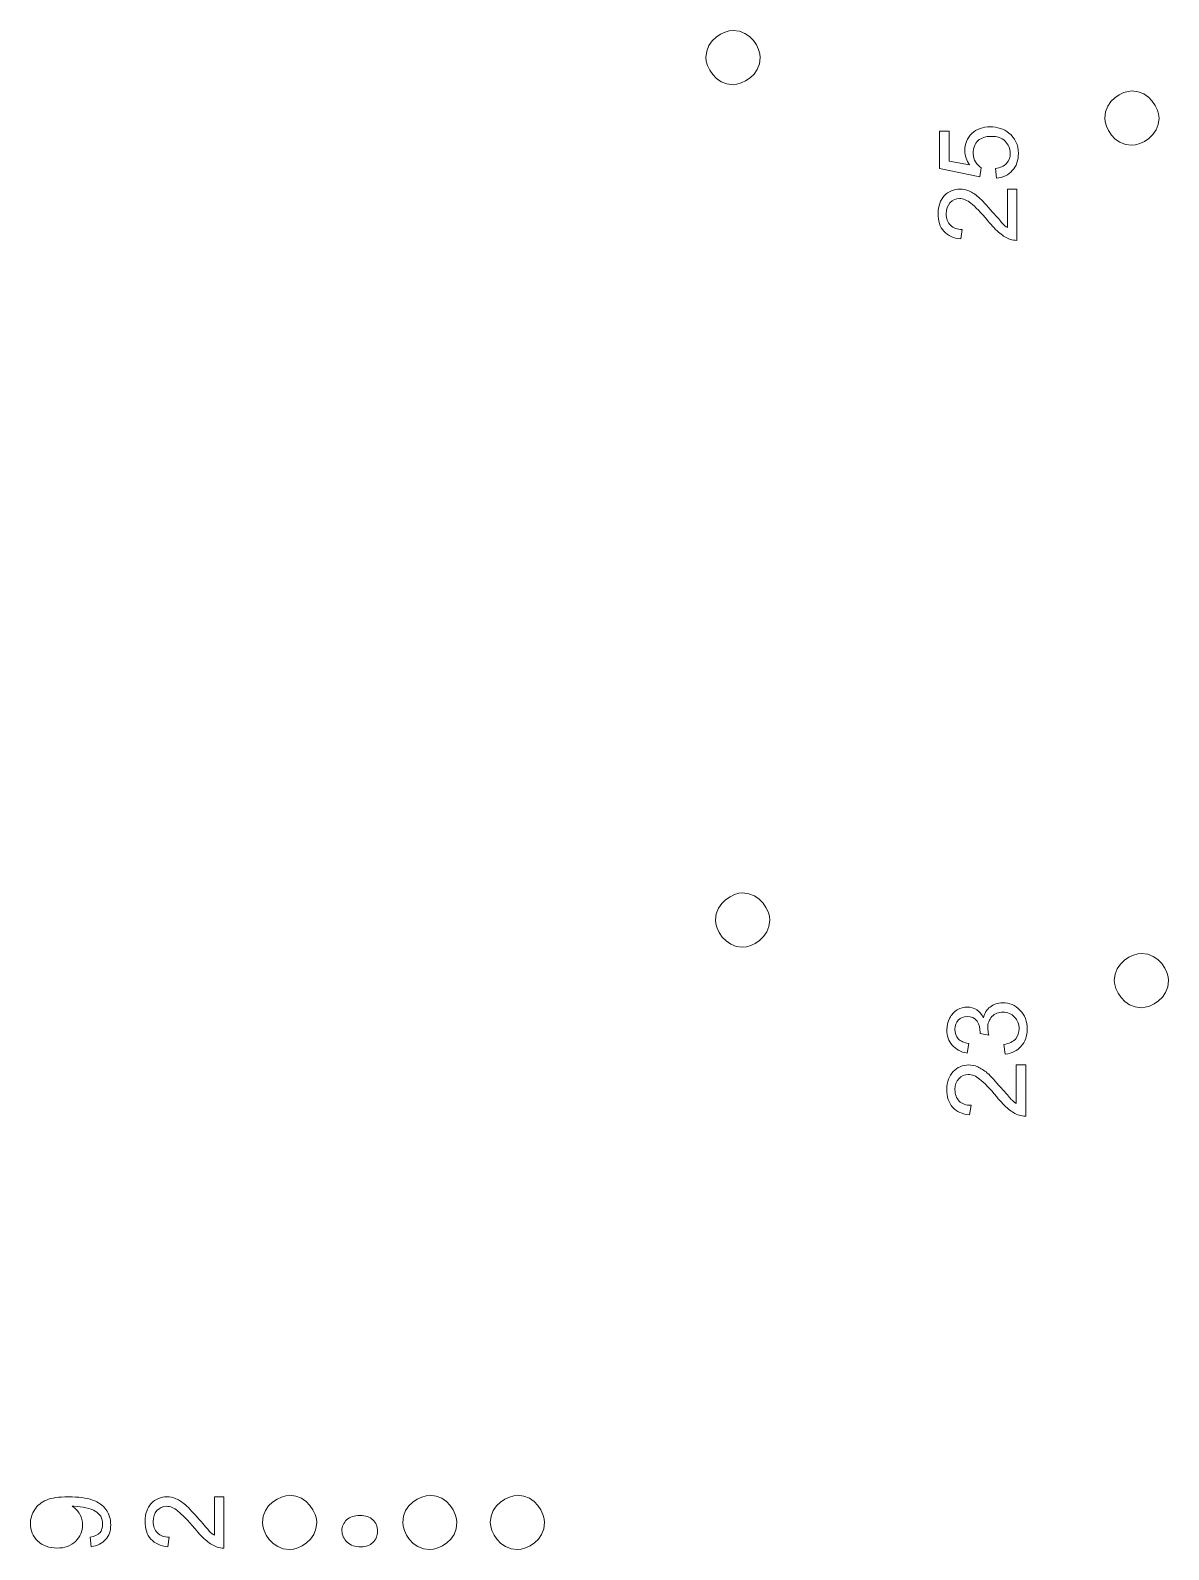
# Model space of a CAD drawing. Header units: centimetres. Extents: x -155 to -3, y 92 to 166.
# Drawn here: x -154.7 to -141.71, y 92.34 to 109.68 of the extents above; entities that cross this region are included whole.
import ezdxf

# ---------------------------------------------------------------- set-up
doc = ezdxf.new("R2010")
doc.units = ezdxf.units.CM
doc.header["$MEASUREMENT"] = 0
doc.layers.add('layer 1', color=7, linetype='Continuous')
doc.layers.add('layer 2', color=7, linetype='Continuous')

msp = doc.modelspace()

# ---------------------------------------------------------------- linework, layer by layer
at = {"layer": 'layer 1', "color": 250, "lineweight": 9}
for points, knots in [([(-146.67983, 109.68196), (-146.47317, 109.68196), (-146.36983, 109.47529), (-146.36983, 109.37196), (-146.36983, 109.16529), (-146.5765, 109.06196), (-146.67983, 109.06196), (-146.8865, 109.06196), (-146.98983, 109.26863), (-146.98983, 109.37196), (-146.98983, 109.57863), (-146.78317, 109.68196), (-146.67983, 109.68196)], [0, 0, 0, 0, 0.25, 0.25, 0.25, 0.5, 0.5, 0.5, 0.75, 0.75, 0.75, 1, 1, 1, 1]), ([(-142.12887, 108.99082), (-141.92221, 108.99082), (-141.81887, 108.78415), (-141.81887, 108.68082), (-141.81887, 108.47415), (-142.02554, 108.37082), (-142.12887, 108.37082), (-142.33554, 108.37082), (-142.43887, 108.57749), (-142.43887, 108.68082), (-142.43887, 108.88749), (-142.23221, 108.99082), (-142.12887, 108.99082)], [0, 0, 0, 0, 0.25, 0.25, 0.25, 0.5, 0.5, 0.5, 0.75, 0.75, 0.75, 1, 1, 1, 1]), ([(-143.49443, 108.08179), (-143.5378, 108.03299), (-143.59744, 108.00046), (-143.67334, 107.99504), (-143.67334, 107.99504), (-143.68419, 108.10348), (-143.68419, 108.10348), (-143.62997, 108.11432), (-143.5866, 108.13058), (-143.55949, 108.16311), (-143.52696, 108.19564), (-143.51612, 108.2336), (-143.51612, 108.27697), (-143.51612, 108.33661), (-143.5378, 108.37998), (-143.57575, 108.41793), (-143.61371, 108.45589), (-143.66792, 108.47215), (-143.73298, 108.47215), (-143.79804, 108.47215), (-143.84684, 108.45589), (-143.88479, 108.42336), (-143.92274, 108.3854), (-143.93901, 108.34203), (-143.93901, 108.27697), (-143.93901, 108.23902), (-143.92816, 108.20649), (-143.9119, 108.17938), (-143.89563, 108.15227), (-143.87395, 108.13058), (-143.84684, 108.11432), (-143.84684, 108.11432), (-143.8631, 108.01131), (-143.8631, 108.01131), (-143.8631, 108.01131), (-144.32395, 108.10348), (-144.32395, 108.10348), (-144.32395, 108.10348), (-144.32395, 108.53179), (-144.32395, 108.53179), (-144.32395, 108.53179), (-144.21551, 108.53179), (-144.21551, 108.53179), (-144.21551, 108.53179), (-144.21551, 108.19022), (-144.21551, 108.19022), (-144.21551, 108.19022), (-143.98238, 108.14685), (-143.98238, 108.14685), (-144.01491, 108.19564), (-144.0366, 108.24986), (-144.0366, 108.3095), (-144.0366, 108.3854), (-144.00949, 108.45046), (-143.95527, 108.50468), (-143.90105, 108.55348), (-143.83057, 108.58058), (-143.74383, 108.58058), (-143.6625, 108.58058), (-143.59202, 108.5589), (-143.53238, 108.5101), (-143.4619, 108.45589), (-143.42395, 108.37456), (-143.42395, 108.27697), (-143.42395, 108.20107), (-143.44563, 108.13058), (-143.49443, 108.08179)], [0, 0, 0, 0, 0.04545455, 0.04545455, 0.04545455, 0.09090909, 0.09090909, 0.09090909, 0.13636364, 0.13636364, 0.13636364, 0.18181818, 0.18181818, 0.18181818, 0.22727273, 0.22727273, 0.22727273, 0.27272727, 0.27272727, 0.27272727, 0.31818182, 0.31818182, 0.31818182, 0.36363636, 0.36363636, 0.36363636, 0.40909091, 0.40909091, 0.40909091, 0.45454545, 0.45454545, 0.45454545, 0.5, 0.5, 0.5, 0.54545455, 0.54545455, 0.54545455, 0.59090909, 0.59090909, 0.59090909, 0.63636364, 0.63636364, 0.63636364, 0.68181818, 0.68181818, 0.68181818, 0.72727273, 0.72727273, 0.72727273, 0.77272727, 0.77272727, 0.77272727, 0.81818182, 0.81818182, 0.81818182, 0.86363636, 0.86363636, 0.86363636, 0.90909091, 0.90909091, 0.90909091, 0.95454545, 0.95454545, 0.95454545, 1, 1, 1, 1]), ([(-143.54865, 107.43119), (-143.54865, 107.43119), (-143.54865, 107.87034), (-143.54865, 107.87034), (-143.54865, 107.87034), (-143.44021, 107.87034), (-143.44021, 107.87034), (-143.44021, 107.87034), (-143.44021, 107.2848), (-143.44021, 107.2848), (-143.46732, 107.2848), (-143.49443, 107.29022), (-143.51612, 107.29564), (-143.55949, 107.31191), (-143.59744, 107.3336), (-143.63539, 107.36613), (-143.67877, 107.39866), (-143.72214, 107.44745), (-143.77093, 107.50709), (-143.85226, 107.60468), (-143.91732, 107.66974), (-143.96612, 107.70769), (-144.00949, 107.74564), (-144.05286, 107.76191), (-144.09624, 107.76191), (-144.13961, 107.76191), (-144.17214, 107.74564), (-144.20467, 107.71311), (-144.23178, 107.68058), (-144.24804, 107.64263), (-144.24804, 107.58842), (-144.24804, 107.5342), (-144.23178, 107.49083), (-144.19925, 107.4583), (-144.16672, 107.42577), (-144.12334, 107.4095), (-144.06371, 107.4095), (-144.06371, 107.4095), (-144.07997, 107.30107), (-144.07997, 107.30107), (-144.16672, 107.30649), (-144.22636, 107.33902), (-144.27515, 107.38781), (-144.31852, 107.43661), (-144.34021, 107.50709), (-144.34021, 107.59384), (-144.34021, 107.67516), (-144.3131, 107.74564), (-144.26973, 107.79444), (-144.22093, 107.84324), (-144.1613, 107.87034), (-144.09081, 107.87034), (-144.05828, 107.87034), (-144.02033, 107.86492), (-143.9878, 107.84866), (-143.94985, 107.83239), (-143.91732, 107.81071), (-143.87937, 107.77818), (-143.83599, 107.74022), (-143.7872, 107.68601), (-143.72214, 107.6101), (-143.6625, 107.54504), (-143.62455, 107.50167), (-143.60828, 107.47998), (-143.5866, 107.4583), (-143.57033, 107.44203), (-143.54865, 107.43119)], [0, 0, 0, 0, 0.04545455, 0.04545455, 0.04545455, 0.09090909, 0.09090909, 0.09090909, 0.13636364, 0.13636364, 0.13636364, 0.18181818, 0.18181818, 0.18181818, 0.22727273, 0.22727273, 0.22727273, 0.27272727, 0.27272727, 0.27272727, 0.31818182, 0.31818182, 0.31818182, 0.36363636, 0.36363636, 0.36363636, 0.40909091, 0.40909091, 0.40909091, 0.45454545, 0.45454545, 0.45454545, 0.5, 0.5, 0.5, 0.54545455, 0.54545455, 0.54545455, 0.59090909, 0.59090909, 0.59090909, 0.63636364, 0.63636364, 0.63636364, 0.68181818, 0.68181818, 0.68181818, 0.72727273, 0.72727273, 0.72727273, 0.77272727, 0.77272727, 0.77272727, 0.81818182, 0.81818182, 0.81818182, 0.86363636, 0.86363636, 0.86363636, 0.90909091, 0.90909091, 0.90909091, 0.95454545, 0.95454545, 0.95454545, 1, 1, 1, 1]), ([(-153.84172, 92.45167), (-153.87968, 92.4083), (-153.93389, 92.38119), (-154.00438, 92.37035), (-154.00438, 92.37035), (-154.01522, 92.47878), (-154.01522, 92.47878), (-153.96642, 92.48962), (-153.92847, 92.50589), (-153.90679, 92.52758), (-153.8851, 92.55468), (-153.87426, 92.58722), (-153.87426, 92.62517), (-153.87426, 92.6577), (-153.87968, 92.69023), (-153.89594, 92.71734), (-153.91221, 92.73902), (-153.93389, 92.76071), (-153.961, 92.77697), (-153.98269, 92.79324), (-154.02064, 92.80408), (-154.06401, 92.81493), (-154.10739, 92.82577), (-154.15076, 92.83119), (-154.19956, 92.83119), (-154.19956, 92.83119), (-154.2104, 92.83119), (-154.22124, 92.83119), (-154.18329, 92.8095), (-154.15618, 92.77697), (-154.1345, 92.73902), (-154.11281, 92.70107), (-154.10197, 92.66312), (-154.10197, 92.61975), (-154.10197, 92.54384), (-154.12907, 92.4842), (-154.18329, 92.42999), (-154.23751, 92.38119), (-154.30799, 92.35408), (-154.39474, 92.35408), (-154.48691, 92.35408), (-154.55739, 92.38119), (-154.61703, 92.43541), (-154.67124, 92.48962), (-154.69835, 92.55468), (-154.69835, 92.63601), (-154.69835, 92.69023), (-154.68209, 92.74444), (-154.64956, 92.79324), (-154.61703, 92.84203), (-154.57365, 92.87999), (-154.51401, 92.90167), (-154.4598, 92.92878), (-154.37305, 92.93962), (-154.26462, 92.93962), (-154.15076, 92.93962), (-154.05859, 92.92878), (-153.98811, 92.90167), (-153.92305, 92.87999), (-153.86883, 92.84203), (-153.8363, 92.79324), (-153.79835, 92.74444), (-153.78209, 92.68481), (-153.78209, 92.61975), (-153.78209, 92.54926), (-153.79835, 92.49505), (-153.84172, 92.45167)], [0, 0, 0, 0, 0.04545455, 0.04545455, 0.04545455, 0.09090909, 0.09090909, 0.09090909, 0.13636364, 0.13636364, 0.13636364, 0.18181818, 0.18181818, 0.18181818, 0.22727273, 0.22727273, 0.22727273, 0.27272727, 0.27272727, 0.27272727, 0.31818182, 0.31818182, 0.31818182, 0.36363636, 0.36363636, 0.36363636, 0.40909091, 0.40909091, 0.40909091, 0.45454545, 0.45454545, 0.45454545, 0.5, 0.5, 0.5, 0.54545455, 0.54545455, 0.54545455, 0.59090909, 0.59090909, 0.59090909, 0.63636364, 0.63636364, 0.63636364, 0.68181818, 0.68181818, 0.68181818, 0.72727273, 0.72727273, 0.72727273, 0.77272727, 0.77272727, 0.77272727, 0.81818182, 0.81818182, 0.81818182, 0.86363636, 0.86363636, 0.86363636, 0.90909091, 0.90909091, 0.90909091, 0.95454545, 0.95454545, 0.95454545, 1, 1, 1, 1]), ([(-152.59866, 92.50047), (-152.59866, 92.50047), (-152.59866, 92.93962), (-152.59866, 92.93962), (-152.59866, 92.93962), (-152.49022, 92.93962), (-152.49022, 92.93962), (-152.49022, 92.93962), (-152.49022, 92.35408), (-152.49022, 92.35408), (-152.51733, 92.35408), (-152.54444, 92.3595), (-152.56613, 92.36492), (-152.6095, 92.38119), (-152.64745, 92.40288), (-152.6854, 92.43541), (-152.72878, 92.46794), (-152.77215, 92.51673), (-152.82094, 92.57637), (-152.90227, 92.67396), (-152.96733, 92.73902), (-153.01613, 92.77697), (-153.0595, 92.81492), (-153.10287, 92.83119), (-153.14625, 92.83119), (-153.18962, 92.83119), (-153.22215, 92.81492), (-153.25468, 92.78239), (-153.28179, 92.74986), (-153.29805, 92.71191), (-153.29805, 92.6577), (-153.29805, 92.60348), (-153.28179, 92.56011), (-153.24926, 92.52758), (-153.21673, 92.49505), (-153.17335, 92.47878), (-153.11372, 92.47878), (-153.11372, 92.47878), (-153.12998, 92.37035), (-153.12998, 92.37035), (-153.21673, 92.37577), (-153.27637, 92.4083), (-153.32516, 92.45709), (-153.36853, 92.50589), (-153.39022, 92.57637), (-153.39022, 92.66312), (-153.39022, 92.74444), (-153.36311, 92.81492), (-153.31974, 92.86372), (-153.27094, 92.91252), (-153.21131, 92.93962), (-153.14082, 92.93962), (-153.10829, 92.93962), (-153.07034, 92.9342), (-153.03781, 92.91794), (-152.99986, 92.90167), (-152.96733, 92.87999), (-152.92938, 92.84746), (-152.886, 92.8095), (-152.83721, 92.75529), (-152.77215, 92.67938), (-152.71251, 92.61432), (-152.67456, 92.57095), (-152.65829, 92.54926), (-152.63661, 92.52758), (-152.62034, 92.51131), (-152.59866, 92.50047)], [0, 0, 0, 0, 0.04545455, 0.04545455, 0.04545455, 0.09090909, 0.09090909, 0.09090909, 0.13636364, 0.13636364, 0.13636364, 0.18181818, 0.18181818, 0.18181818, 0.22727273, 0.22727273, 0.22727273, 0.27272727, 0.27272727, 0.27272727, 0.31818182, 0.31818182, 0.31818182, 0.36363636, 0.36363636, 0.36363636, 0.40909091, 0.40909091, 0.40909091, 0.45454545, 0.45454545, 0.45454545, 0.5, 0.5, 0.5, 0.54545455, 0.54545455, 0.54545455, 0.59090909, 0.59090909, 0.59090909, 0.63636364, 0.63636364, 0.63636364, 0.68181818, 0.68181818, 0.68181818, 0.72727273, 0.72727273, 0.72727273, 0.77272727, 0.77272727, 0.77272727, 0.81818182, 0.81818182, 0.81818182, 0.86363636, 0.86363636, 0.86363636, 0.90909091, 0.90909091, 0.90909091, 0.95454545, 0.95454545, 0.95454545, 1, 1, 1, 1]), ([(-151.74022, 92.95685), (-151.53356, 92.95685), (-151.43022, 92.75018), (-151.43022, 92.64685), (-151.43022, 92.44018), (-151.63689, 92.33685), (-151.74022, 92.33685), (-151.94689, 92.33685), (-152.05022, 92.54352), (-152.05022, 92.64685), (-152.05022, 92.85352), (-151.84356, 92.95685), (-151.74022, 92.95685)], [0, 0, 0, 0, 0.25, 0.25, 0.25, 0.5, 0.5, 0.5, 0.75, 0.75, 0.75, 1, 1, 1, 1]), ([(-150.14022, 92.95685), (-149.93356, 92.95685), (-149.83022, 92.75018), (-149.83022, 92.64685), (-149.83022, 92.44018), (-150.03689, 92.33685), (-150.14022, 92.33685), (-150.34689, 92.33685), (-150.45022, 92.54352), (-150.45022, 92.64685), (-150.45022, 92.85352), (-150.24356, 92.95685), (-150.14022, 92.95685)], [0, 0, 0, 0, 0.25, 0.25, 0.25, 0.5, 0.5, 0.5, 0.75, 0.75, 0.75, 1, 1, 1, 1]), ([(-149.14022, 92.95685), (-148.93355, 92.95685), (-148.83022, 92.75018), (-148.83022, 92.64685), (-148.83022, 92.44018), (-149.03689, 92.33685), (-149.14022, 92.33685), (-149.34689, 92.33685), (-149.45022, 92.54352), (-149.45022, 92.64685), (-149.45022, 92.85352), (-149.24355, 92.95685), (-149.14022, 92.95685)], [0, 0, 0, 0, 0.25, 0.25, 0.25, 0.5, 0.5, 0.5, 0.75, 0.75, 0.75, 1, 1, 1, 1]), ([(-150.79112, 92.67697), (-150.82365, 92.7095), (-150.87245, 92.72577), (-150.93751, 92.72577), (-151.00257, 92.72577), (-151.05136, 92.7095), (-151.08932, 92.67697), (-151.12185, 92.64444), (-151.14353, 92.60107), (-151.14353, 92.55227), (-151.14353, 92.50348), (-151.12185, 92.4601), (-151.08389, 92.42215), (-151.04594, 92.3842), (-150.99173, 92.36794), (-150.92667, 92.36794), (-150.87245, 92.36794), (-150.82365, 92.3842), (-150.79112, 92.41673), (-150.75317, 92.45468), (-150.73691, 92.49806), (-150.73691, 92.54685), (-150.73691, 92.60107), (-150.75317, 92.64444), (-150.79112, 92.67697)], [0, 0, 0, 0, 0.125, 0.125, 0.125, 0.25, 0.25, 0.25, 0.375, 0.375, 0.375, 0.5, 0.5, 0.5, 0.625, 0.625, 0.625, 0.75, 0.75, 0.75, 0.875, 0.875, 0.875, 1, 1, 1, 1])]:
    msp.add_open_spline(points, degree=3, knots=knots, dxfattribs=at)
at = {"layer": 'layer 2', "color": 250, "lineweight": 9}
for points, knots in [([(-146.57078, 99.83474), (-146.36412, 99.83474), (-146.26078, 99.62808), (-146.26078, 99.52474), (-146.26078, 99.31808), (-146.46745, 99.21474), (-146.57078, 99.21474), (-146.77745, 99.21474), (-146.88078, 99.42141), (-146.88078, 99.52474), (-146.88078, 99.73141), (-146.67412, 99.83474), (-146.57078, 99.83474)], [0, 0, 0, 0, 0.25, 0.25, 0.25, 0.5, 0.5, 0.5, 0.75, 0.75, 0.75, 1, 1, 1, 1]), ([(-142.01982, 99.1436), (-141.81316, 99.1436), (-141.70982, 98.93694), (-141.70982, 98.8336), (-141.70982, 98.62694), (-141.91649, 98.5236), (-142.01982, 98.5236), (-142.22649, 98.5236), (-142.32982, 98.73027), (-142.32982, 98.8336), (-142.32982, 99.04027), (-142.12316, 99.1436), (-142.01982, 99.1436)], [0, 0, 0, 0, 0.25, 0.25, 0.25, 0.5, 0.5, 0.5, 0.75, 0.75, 0.75, 1, 1, 1, 1]), ([(-143.39444, 98.08179), (-143.43781, 98.03299), (-143.49745, 98.00046), (-143.57335, 97.99504), (-143.57335, 97.99504), (-143.58962, 98.10348), (-143.58962, 98.10348), (-143.52998, 98.11432), (-143.48119, 98.13601), (-143.45408, 98.16854), (-143.42697, 98.20107), (-143.41613, 98.23902), (-143.41613, 98.28239), (-143.41613, 98.33661), (-143.43239, 98.3854), (-143.47034, 98.41793), (-143.50287, 98.45589), (-143.54625, 98.47215), (-143.60046, 98.47215), (-143.64926, 98.47215), (-143.69263, 98.45589), (-143.72516, 98.42336), (-143.75769, 98.3854), (-143.77396, 98.34745), (-143.77396, 98.29324), (-143.77396, 98.27155), (-143.76853, 98.24444), (-143.76311, 98.21191), (-143.76311, 98.21191), (-143.8607, 98.22818), (-143.8607, 98.22818), (-143.8607, 98.2336), (-143.8607, 98.23902), (-143.8607, 98.24444), (-143.8607, 98.28781), (-143.87155, 98.33119), (-143.89323, 98.36914), (-143.92034, 98.40709), (-143.95829, 98.42336), (-144.00709, 98.42336), (-144.05046, 98.42336), (-144.08299, 98.41251), (-144.1101, 98.37998), (-144.13179, 98.35287), (-144.14805, 98.32034), (-144.14805, 98.27697), (-144.14805, 98.2336), (-144.13179, 98.19564), (-144.1101, 98.16854), (-144.08299, 98.14143), (-144.04504, 98.12516), (-143.99082, 98.11432), (-143.99082, 98.11432), (-144.00709, 98.00589), (-144.00709, 98.00589), (-144.08299, 98.01673), (-144.13721, 98.04926), (-144.18058, 98.09805), (-144.21853, 98.14143), (-144.24022, 98.20107), (-144.24022, 98.27155), (-144.24022, 98.32034), (-144.22938, 98.36372), (-144.20769, 98.40709), (-144.186, 98.44504), (-144.1589, 98.47757), (-144.12094, 98.49926), (-144.08299, 98.52095), (-144.04504, 98.53179), (-144.00709, 98.53179), (-143.96914, 98.53179), (-143.93119, 98.52095), (-143.89866, 98.49926), (-143.86613, 98.47757), (-143.84444, 98.45046), (-143.82275, 98.40709), (-143.81191, 98.46131), (-143.7848, 98.50468), (-143.74685, 98.53179), (-143.7089, 98.56432), (-143.6601, 98.58058), (-143.60588, 98.58058), (-143.52456, 98.58058), (-143.4595, 98.55348), (-143.40528, 98.49384), (-143.35106, 98.43962), (-143.32396, 98.36914), (-143.32396, 98.27697), (-143.32396, 98.20107), (-143.34564, 98.13601), (-143.39444, 98.08179)], [0, 0, 0, 0, 0.03333333, 0.03333333, 0.03333333, 0.06666667, 0.06666667, 0.06666667, 0.1, 0.1, 0.1, 0.13333333, 0.13333333, 0.13333333, 0.16666667, 0.16666667, 0.16666667, 0.2, 0.2, 0.2, 0.23333333, 0.23333333, 0.23333333, 0.26666667, 0.26666667, 0.26666667, 0.3, 0.3, 0.3, 0.33333333, 0.33333333, 0.33333333, 0.36666667, 0.36666667, 0.36666667, 0.4, 0.4, 0.4, 0.43333333, 0.43333333, 0.43333333, 0.46666667, 0.46666667, 0.46666667, 0.5, 0.5, 0.5, 0.53333333, 0.53333333, 0.53333333, 0.56666667, 0.56666667, 0.56666667, 0.6, 0.6, 0.6, 0.63333333, 0.63333333, 0.63333333, 0.66666667, 0.66666667, 0.66666667, 0.7, 0.7, 0.7, 0.73333333, 0.73333333, 0.73333333, 0.76666667, 0.76666667, 0.76666667, 0.8, 0.8, 0.8, 0.83333333, 0.83333333, 0.83333333, 0.86666667, 0.86666667, 0.86666667, 0.9, 0.9, 0.9, 0.93333333, 0.93333333, 0.93333333, 0.96666667, 0.96666667, 0.96666667, 1, 1, 1, 1]), ([(-143.44866, 97.43119), (-143.44866, 97.43119), (-143.44866, 97.87034), (-143.44866, 97.87034), (-143.44866, 97.87034), (-143.34022, 97.87034), (-143.34022, 97.87034), (-143.34022, 97.87034), (-143.34022, 97.2848), (-143.34022, 97.2848), (-143.36733, 97.2848), (-143.39444, 97.29022), (-143.41613, 97.29564), (-143.4595, 97.31191), (-143.49745, 97.3336), (-143.5354, 97.36613), (-143.57878, 97.39866), (-143.62215, 97.44745), (-143.67094, 97.50709), (-143.75227, 97.60468), (-143.81733, 97.66974), (-143.86613, 97.70769), (-143.9095, 97.74564), (-143.95287, 97.76191), (-143.99625, 97.76191), (-144.03962, 97.76191), (-144.07215, 97.74564), (-144.10468, 97.71311), (-144.13179, 97.68058), (-144.14805, 97.64263), (-144.14805, 97.58842), (-144.14805, 97.5342), (-144.13179, 97.49083), (-144.09926, 97.4583), (-144.06673, 97.42577), (-144.02335, 97.4095), (-143.96372, 97.4095), (-143.96372, 97.4095), (-143.97998, 97.30107), (-143.97998, 97.30107), (-144.06673, 97.30649), (-144.12637, 97.33902), (-144.17516, 97.38781), (-144.21853, 97.43661), (-144.24022, 97.50709), (-144.24022, 97.59384), (-144.24022, 97.67516), (-144.21311, 97.74564), (-144.16974, 97.79444), (-144.12094, 97.84324), (-144.06131, 97.87034), (-143.99082, 97.87034), (-143.95829, 97.87034), (-143.92034, 97.86492), (-143.88781, 97.84866), (-143.84986, 97.83239), (-143.81733, 97.81071), (-143.77938, 97.77818), (-143.736, 97.74022), (-143.68721, 97.68601), (-143.62215, 97.6101), (-143.56251, 97.54504), (-143.52456, 97.50167), (-143.50829, 97.47998), (-143.48661, 97.4583), (-143.47034, 97.44203), (-143.44866, 97.43119)], [0, 0, 0, 0, 0.04545455, 0.04545455, 0.04545455, 0.09090909, 0.09090909, 0.09090909, 0.13636364, 0.13636364, 0.13636364, 0.18181818, 0.18181818, 0.18181818, 0.22727273, 0.22727273, 0.22727273, 0.27272727, 0.27272727, 0.27272727, 0.31818182, 0.31818182, 0.31818182, 0.36363636, 0.36363636, 0.36363636, 0.40909091, 0.40909091, 0.40909091, 0.45454545, 0.45454545, 0.45454545, 0.5, 0.5, 0.5, 0.54545455, 0.54545455, 0.54545455, 0.59090909, 0.59090909, 0.59090909, 0.63636364, 0.63636364, 0.63636364, 0.68181818, 0.68181818, 0.68181818, 0.72727273, 0.72727273, 0.72727273, 0.77272727, 0.77272727, 0.77272727, 0.81818182, 0.81818182, 0.81818182, 0.86363636, 0.86363636, 0.86363636, 0.90909091, 0.90909091, 0.90909091, 0.95454545, 0.95454545, 0.95454545, 1, 1, 1, 1])]:
    msp.add_open_spline(points, degree=3, knots=knots, dxfattribs=at)

doc.saveas('drawing.dxf')
